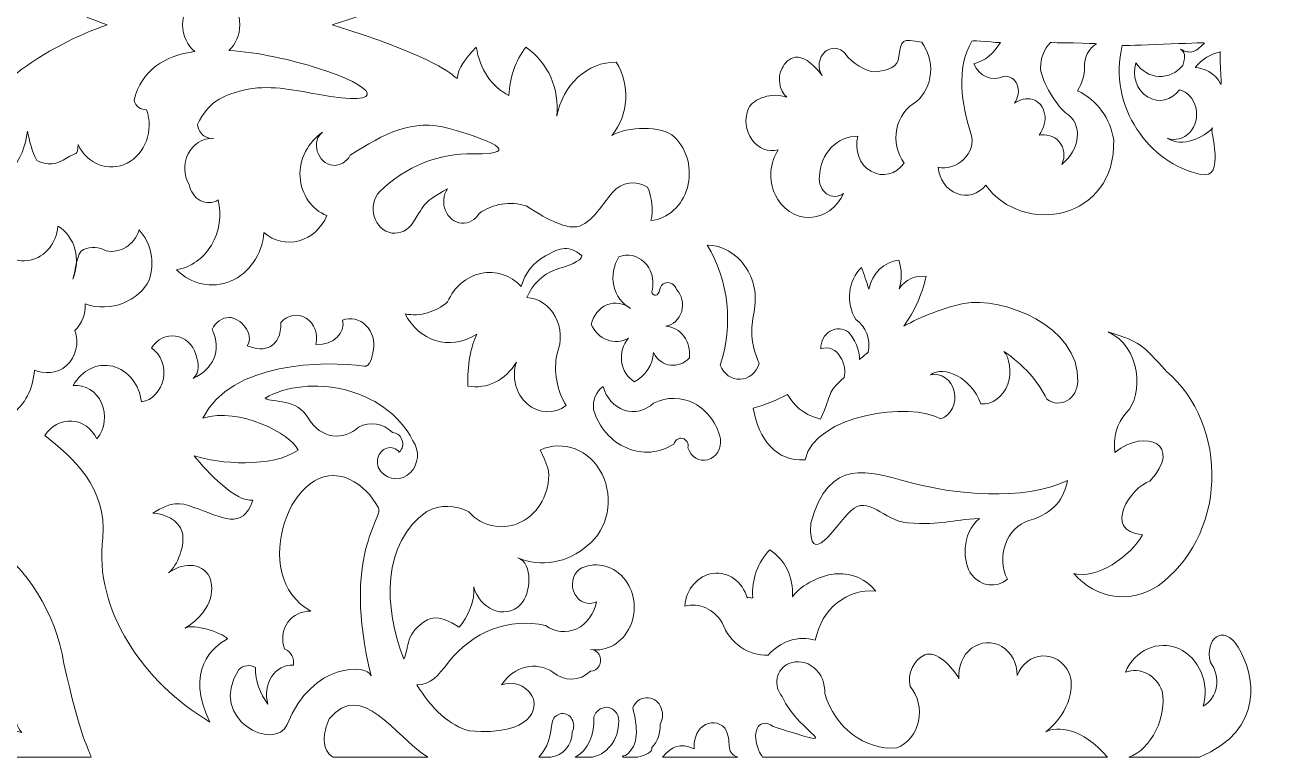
# Model space of a CAD drawing. Header units: millimetres. Extents: x -1201 to 1212, y -594 to 594.
# Drawn here: x 213 to 1212, y -590 to 0 of the extents above; entities that cross this region are included whole.
import ezdxf

# ---------------------------------------------------------------- set-up
doc = ezdxf.new("R2010")
doc.units = ezdxf.units.MM
doc.header["$MEASUREMENT"] = 0
doc.layers.add('Layer 1', color=7, linetype='Continuous')

msp = doc.modelspace()

# ---------------------------------------------------------------- linework, layer by layer
at = {"layer": 'Layer 1', "color": 250, "lineweight": 20}
for points, knots in [([(339.6234, -0.0459), (339.7222, -8.9244), (343.5621, -16.7588), (349.3996, -21.5303), (325.4067, -24.8818), (306.4785, -36.1079), (300.5248, -60.9512), (301.8156, -65.8322), (305.9358, -68.7081), (310.5706, -68.4179), (316.4964, -85.0728), (309.5412, -104.0266), (294.8604, -111.4933), (280.1797, -118.96), (262.9199, -112.3541), (255.4501, -96.5599), (255.4501, -106.0384), (253.6475, -102.592), (246.1776, -107.473), (238.9667, -112.641), (229.95, -113.5019), (222.2215, -109.4816), (218.1654, -101.9438), (216.2457, -93.5584), (214.6321, -85.6016), (213.2078, -97.7076), (209.0874, -108.9076), (201.359, -116.9515), (193.6305, -124.9888), (183.3287, -129.0091), (172.768, -127.8613), (172.768, -144.2295), (177.9204, -160.0237), (186.9341, -172.8003), (192.3424, -185.2932), (204.4498, -192.186), (216.8161, -189.6004), (228.9206, -187.3048), (237.9344, -175.8179), (239.2226, -162.3223), (252.8741, -170.3629), (258.0264, -189.3134), (251.0712, -204.8206), (253.6475, -198.505), (253.9061, -183.5716), (259.8291, -180.9859), (265.7549, -178.6904), (272.4512, -178.9774), (278.1155, -182.1368), (289.4495, -184.4323), (300.5248, -177.5395), (304.5168, -165.3367), (314.4348, -175.531), (317.5257, -191.6121), (312.6321, -205.6847), (304.6478, -222.3398), (281.9378, -232.2728), (261.1172, -224.9221), (261.6319, -232.9627), (258.541, -240.7164), (252.8741, -246.1745), (256.4823, -256.2236), (253.6475, -267.7106), (246.1776, -274.6034), (238.452, -281.2061), (227.6326, -281.4931), (220.2909, -278.1917), (219.1307, -294.1279), (212.4343, -305.9017), (202.3912, -313.3685), (192.3424, -320.5482), (179.9819, -322.8468), (168.3891, -319.3973), (180.7525, -301.8815), (183.0727, -278.0466), (174.5709, -257.6583), (149.0707, -231.5279), (136.9632, -192.7599), (141.8595, -154.2818), (146.2775, -98.994), (179.0416, -54.8804), (221.9516, -27.6992), (240.5954, -15.8879), (259.5927, -6.7568), (278.7956, -0.0459), (259.5927, 6.6648), (240.5954, 15.7956), (221.9516, 27.6069), (179.0416, 54.7881), (146.2775, 98.9017), (141.8595, 154.1894), (136.9632, 192.6676), (149.0707, 231.4357), (174.5709, 257.5661), (183.0727, 277.9543), (180.7525, 301.7891), (168.3891, 319.305), (179.9819, 322.7546), (192.3424, 320.4559), (202.3912, 313.2762), (212.4343, 305.8094), (219.1307, 294.0355), (220.2909, 278.0994), (227.6326, 281.4008), (238.452, 281.1138), (246.1776, 274.5112), (253.6475, 267.6183), (256.4823, 256.1312), (252.8741, 246.0823), (258.541, 240.624), (261.6319, 232.8704), (261.1172, 224.8299), (281.9378, 232.1805), (304.6478, 222.2475), (312.6321, 205.5925), (317.5257, 191.5198), (314.4348, 175.4387), (304.5168, 165.2444), (300.5248, 177.4471), (289.4495, 184.34), (278.1155, 182.0445), (272.4512, 178.8851), (265.7549, 178.5981), (259.8291, 180.8936), (253.9061, 183.4792), (253.6475, 198.4127), (251.0712, 204.7283), (258.0264, 189.2212), (252.8741, 170.2706), (239.2226, 162.23), (237.9344, 175.7255), (228.9206, 187.2125), (216.8161, 189.5081), (204.4498, 192.0937), (192.3424, 185.2009), (186.9341, 172.708), (177.9204, 159.9314), (172.768, 144.1372), (172.768, 127.769), (183.3287, 128.9169), (193.6305, 124.8964), (201.359, 116.8592), (209.0874, 108.8154), (213.2078, 97.6153), (214.6321, 85.5093), (216.2457, 93.4661), (218.1654, 101.8516), (222.2215, 109.3893), (229.95, 113.4096), (238.9667, 112.5487), (246.1776, 107.3807), (253.6475, 102.4996), (255.4501, 105.946), (255.4501, 96.4675), (262.9199, 112.2618), (280.1797, 118.8676), (294.8604, 111.401), (309.5412, 103.9343), (316.4964, 84.9805), (310.5706, 68.3256), (305.9358, 68.6158), (301.8156, 65.74), (300.5248, 60.8589), (306.4785, 36.0155), (325.4067, 24.7896), (349.3996, 21.4381), (343.5621, 16.6666), (339.7222, 8.8325), (339.6234, -0.0459)], [0, 0, 0, 0, 0.01785714, 0.01785714, 0.01785714, 0.03571429, 0.03571429, 0.03571429, 0.05357143, 0.05357143, 0.05357143, 0.07142857, 0.07142857, 0.07142857, 0.08928571, 0.08928571, 0.08928571, 0.10714286, 0.10714286, 0.10714286, 0.125, 0.125, 0.125, 0.14285714, 0.14285714, 0.14285714, 0.16071429, 0.16071429, 0.16071429, 0.17857143, 0.17857143, 0.17857143, 0.19642857, 0.19642857, 0.19642857, 0.21428571, 0.21428571, 0.21428571, 0.23214286, 0.23214286, 0.23214286, 0.25, 0.25, 0.25, 0.26785714, 0.26785714, 0.26785714, 0.28571429, 0.28571429, 0.28571429, 0.30357143, 0.30357143, 0.30357143, 0.32142857, 0.32142857, 0.32142857, 0.33928571, 0.33928571, 0.33928571, 0.35714286, 0.35714286, 0.35714286, 0.375, 0.375, 0.375, 0.39285714, 0.39285714, 0.39285714, 0.41071429, 0.41071429, 0.41071429, 0.42857143, 0.42857143, 0.42857143, 0.44642857, 0.44642857, 0.44642857, 0.46428571, 0.46428571, 0.46428571, 0.48214286, 0.48214286, 0.48214286, 0.5, 0.5, 0.5, 0.51785714, 0.51785714, 0.51785714, 0.53571429, 0.53571429, 0.53571429, 0.55357143, 0.55357143, 0.55357143, 0.57142857, 0.57142857, 0.57142857, 0.58928571, 0.58928571, 0.58928571, 0.60714286, 0.60714286, 0.60714286, 0.625, 0.625, 0.625, 0.64285714, 0.64285714, 0.64285714, 0.66071429, 0.66071429, 0.66071429, 0.67857143, 0.67857143, 0.67857143, 0.69642857, 0.69642857, 0.69642857, 0.71428571, 0.71428571, 0.71428571, 0.73214286, 0.73214286, 0.73214286, 0.75, 0.75, 0.75, 0.76785714, 0.76785714, 0.76785714, 0.78571429, 0.78571429, 0.78571429, 0.80357143, 0.80357143, 0.80357143, 0.82142857, 0.82142857, 0.82142857, 0.83928571, 0.83928571, 0.83928571, 0.85714286, 0.85714286, 0.85714286, 0.875, 0.875, 0.875, 0.89285714, 0.89285714, 0.89285714, 0.91071429, 0.91071429, 0.91071429, 0.92857143, 0.92857143, 0.92857143, 0.94642857, 0.94642857, 0.94642857, 0.96428571, 0.96428571, 0.96428571, 0.98214286, 0.98214286, 0.98214286, 1, 1, 1, 1]), ([(460.0498, -0.0461), (611.8554, -46.4295), (533.6942, -59.9054), (576.1326, -18.1658), (578.9675, -35.3948), (588.4988, -50.3281), (602.448, -57.0598), (603.2269, -42.0652), (607.6922, -29.121), (616.0576, -18.1658), (634.3466, -30.5137), (643.1018, -51.7628), (641.0431, -73.5858), (645.6779, -48.3164), (665.7698, -29.9398), (688.8245, -30.0818), (700.2866, -48.3164), (698.9985, -72.7251), (685.347, -89.0931), (697.7104, -82.2034), (725.272, -80.4787), (735.8298, -90.5311), (746.1345, -100.5802), (750.2547, -116.6612), (746.1345, -131.3078), (742.0143, -145.951), (730.4216, -156.2902), (716.7701, -157.725), (718.8316, -148.8237), (717.8022, -139.0614), (713.9378, -130.7307), (704.6655, -124.9888), (693.3314, -126.7104), (685.8617, -135.0412), (676.592, -145.7446), (667.6448, -162.9575), (654.3969, -162.8899), (647.2582, -162.8543), (636.6197, -159.0952), (616.3165, -145.951), (603.4385, -141.9308), (589.7842, -143.9425), (578.4528, -151.9831), (575.3621, -157.1511), (569.9538, -160.3106), (564.284, -159.7367), (558.6198, -159.4498), (553.7233, -155.4295), (551.4061, -149.6876), (548.8297, -143.9425), (549.6031, -137.3367), (552.9501, -132.1686), (532.9862, -143.488), (535.6513, -142.9303), (525.1352, -159.4498), (521.2708, -165.4786), (514.8304, -168.6381), (508.1341, -167.7773), (501.4377, -166.6295), (496.0267, -161.4583), (493.9652, -154.5654), (491.9066, -147.3889), (493.4506, -139.6353), (498.0883, -134.4674), (519.3374, -114.0065), (546.383, -103.2385), (573.7908, -103.8569), (616.8278, -104.8281), (583.7448, -91.638), (554.3916, -83.597), (524.3181, -75.3589), (502.3571, -87.4077), (474.6468, -105.1776), (471.5559, -110.6325), (466.1476, -113.792), (460.4807, -113.2149), (454.8164, -112.3541), (449.92, -108.0468), (448.1172, -102.018), (446.3146, -95.9859), (447.8614, -89.3801), (452.3682, -86.6526), (440.6475, -94.5514), (433.4365, -108.0468), (434.2072, -122.4065), (434.9804, -136.7628), (443.7412, -149.1106), (455.8458, -153.7047), (451.4668, -164.044), (443.2236, -171.2205), (433.4365, -174.0962), (423.6492, -176.6788), (413.0887, -174.3799), (405.1043, -167.4903), (403.5573, -185.2932), (393.2528, -200.2265), (378.3131, -206.5456), (363.3736, -212.8612), (346.6342, -209.4149), (334.7854, -197.354), (346.3754, -195.3454), (356.4185, -188.1656), (362.859, -177.5395), (369.2994, -166.6295), (371.1022, -153.4177), (368.27, -141.07), (363.8883, -143.9425), (358.4829, -143.9425), (353.8452, -141.647), (349.2075, -139.0614), (345.8608, -134.1771), (344.8287, -128.7221), (340.4497, -121.2555), (340.1938, -111.7802), (344.058, -104.0266), (347.9194, -96.273), (355.1333, -91.3919), (364.6645, -91.3919), (362.859, -92.2527), (359.5093, -91.3919), (356.6773, -89.3801), (353.8452, -87.3715), (352.0425, -83.9252), (351.5278, -80.3368), (361.0562, -61.812), (370.1357, -57.7314), (388.6808, -52.5634), (408.7159, -48.13), (427.5282, -52.2084), (448.1697, -55.9623), (508.849, -66.9973), (494.6533, -49.0672), (448.2106, -34.8695), (426.4387, -28.2138), (400.7674, -22.1153), (376.8914, -20.7004), (382.1852, -15.8781), (385.6113, -8.427), (385.7045, -0.0459), (385.6113, 8.3351), (382.1852, 15.7857), (376.8914, 20.6081), (400.7674, 22.023), (426.4387, 28.1215), (448.2106, 34.7773), (494.6533, 48.9749), (508.849, 66.905), (448.1697, 55.8699), (427.5282, 52.1161), (408.7159, 48.0378), (388.6808, 52.4711), (370.1357, 57.6392), (361.0562, 61.7197), (351.5278, 80.2445), (352.0425, 83.8329), (353.8452, 87.2793), (356.6773, 89.2878), (359.5093, 91.2995), (362.859, 92.1603), (364.6645, 91.2995), (355.1333, 91.2995), (347.9194, 96.1807), (344.058, 103.9343), (340.1938, 111.6879), (340.4497, 121.1632), (344.8287, 128.6299), (345.8608, 134.0849), (349.2075, 138.9691), (353.8452, 141.5547), (358.4829, 143.8502), (363.8883, 143.8502), (368.27, 140.9777), (371.1022, 153.3254), (369.2994, 166.5373), (362.859, 177.4471), (356.4185, 188.0734), (346.3754, 195.2532), (334.7854, 197.2618), (346.6342, 209.3227), (363.3736, 212.769), (378.3131, 206.4533), (393.2528, 200.1342), (403.5573, 185.2009), (405.1043, 167.3981), (413.0887, 174.2877), (423.6492, 176.5864), (433.4365, 174.0039), (443.2236, 171.1282), (451.4668, 163.9517), (455.8458, 153.6124), (443.7412, 149.0182), (434.9804, 136.6705), (434.2072, 122.3141), (433.4365, 107.9545), (440.6475, 94.4591), (452.3682, 86.5603), (447.8614, 89.2878), (446.3146, 95.8936), (448.1172, 101.9257), (449.92, 107.9545), (454.8164, 112.2618), (460.4807, 113.1226), (466.1476, 113.6996), (471.5559, 110.5402), (474.6468, 105.0852), (502.3571, 87.3154), (524.3181, 75.2665), (554.3916, 83.5047), (583.7448, 91.5456), (616.8278, 104.7358), (573.7908, 103.7647), (546.383, 103.1463), (519.3374, 113.9142), (498.0883, 134.375), (493.4506, 139.543), (491.9066, 147.2965), (493.9652, 154.4731), (496.0267, 161.366), (501.4377, 166.5373), (508.1341, 167.6851), (514.8304, 168.5458), (521.2708, 165.3862), (525.1352, 159.3574), (535.6513, 142.838), (532.9862, 143.3956), (552.9501, 132.0763), (549.6031, 137.2444), (548.8297, 143.8502), (551.4061, 149.5953), (553.7233, 155.3372), (558.6198, 159.3574), (564.284, 159.6445), (569.9538, 160.2182), (575.3621, 157.0588), (578.4528, 151.8908), (589.7842, 143.8502), (603.4385, 141.8385), (616.3165, 145.8588), (636.6197, 159.0029), (647.2582, 162.762), (654.3969, 162.7976), (667.6448, 162.8652), (676.592, 145.6523), (685.8617, 134.9489), (693.3314, 126.618), (704.6655, 124.8964), (713.9378, 130.6384), (717.8022, 138.9691), (718.8316, 148.7314), (716.7701, 157.6327), (730.4216, 156.1979), (742.0143, 145.8588), (746.1345, 131.2156), (750.2547, 116.569), (746.1345, 100.488), (735.8298, 90.4387), (725.272, 80.3865), (697.7104, 82.1112), (685.347, 89.0008), (698.9985, 72.6328), (700.2866, 48.2241), (688.8245, 29.9893), (665.7698, 29.8476), (645.6779, 48.2241), (641.0431, 73.4936), (643.1018, 51.6705), (634.3466, 30.4215), (616.0576, 18.0736), (607.6922, 29.0287), (603.2269, 41.973), (602.448, 56.9675), (588.4988, 50.2359), (578.9675, 35.3025), (576.1326, 18.0736), (533.6942, 59.8132), (611.8554, 46.3373), (460.0498, -0.0461)], [0, 0, 0, 0, 0.01086957, 0.01086957, 0.01086957, 0.02173913, 0.02173913, 0.02173913, 0.0326087, 0.0326087, 0.0326087, 0.04347826, 0.04347826, 0.04347826, 0.05434783, 0.05434783, 0.05434783, 0.06521739, 0.06521739, 0.06521739, 0.07608696, 0.07608696, 0.07608696, 0.08695652, 0.08695652, 0.08695652, 0.09782609, 0.09782609, 0.09782609, 0.10869565, 0.10869565, 0.10869565, 0.11956522, 0.11956522, 0.11956522, 0.13043478, 0.13043478, 0.13043478, 0.14130435, 0.14130435, 0.14130435, 0.15217391, 0.15217391, 0.15217391, 0.16304348, 0.16304348, 0.16304348, 0.17391304, 0.17391304, 0.17391304, 0.18478261, 0.18478261, 0.18478261, 0.19565217, 0.19565217, 0.19565217, 0.20652174, 0.20652174, 0.20652174, 0.2173913, 0.2173913, 0.2173913, 0.22826087, 0.22826087, 0.22826087, 0.23913043, 0.23913043, 0.23913043, 0.25, 0.25, 0.25, 0.26086957, 0.26086957, 0.26086957, 0.27173913, 0.27173913, 0.27173913, 0.2826087, 0.2826087, 0.2826087, 0.29347826, 0.29347826, 0.29347826, 0.30434783, 0.30434783, 0.30434783, 0.31521739, 0.31521739, 0.31521739, 0.32608696, 0.32608696, 0.32608696, 0.33695652, 0.33695652, 0.33695652, 0.34782609, 0.34782609, 0.34782609, 0.35869565, 0.35869565, 0.35869565, 0.36956522, 0.36956522, 0.36956522, 0.38043478, 0.38043478, 0.38043478, 0.39130435, 0.39130435, 0.39130435, 0.40217391, 0.40217391, 0.40217391, 0.41304348, 0.41304348, 0.41304348, 0.42391304, 0.42391304, 0.42391304, 0.43478261, 0.43478261, 0.43478261, 0.44565217, 0.44565217, 0.44565217, 0.45652174, 0.45652174, 0.45652174, 0.4673913, 0.4673913, 0.4673913, 0.47826087, 0.47826087, 0.47826087, 0.48913043, 0.48913043, 0.48913043, 0.5, 0.5, 0.5, 0.51086957, 0.51086957, 0.51086957, 0.52173913, 0.52173913, 0.52173913, 0.5326087, 0.5326087, 0.5326087, 0.54347826, 0.54347826, 0.54347826, 0.55434783, 0.55434783, 0.55434783, 0.56521739, 0.56521739, 0.56521739, 0.57608696, 0.57608696, 0.57608696, 0.58695652, 0.58695652, 0.58695652, 0.59782609, 0.59782609, 0.59782609, 0.60869565, 0.60869565, 0.60869565, 0.61956522, 0.61956522, 0.61956522, 0.63043478, 0.63043478, 0.63043478, 0.64130435, 0.64130435, 0.64130435, 0.65217391, 0.65217391, 0.65217391, 0.66304348, 0.66304348, 0.66304348, 0.67391304, 0.67391304, 0.67391304, 0.68478261, 0.68478261, 0.68478261, 0.69565217, 0.69565217, 0.69565217, 0.70652174, 0.70652174, 0.70652174, 0.7173913, 0.7173913, 0.7173913, 0.72826087, 0.72826087, 0.72826087, 0.73913043, 0.73913043, 0.73913043, 0.75, 0.75, 0.75, 0.76086957, 0.76086957, 0.76086957, 0.77173913, 0.77173913, 0.77173913, 0.7826087, 0.7826087, 0.7826087, 0.79347826, 0.79347826, 0.79347826, 0.80434783, 0.80434783, 0.80434783, 0.81521739, 0.81521739, 0.81521739, 0.82608696, 0.82608696, 0.82608696, 0.83695652, 0.83695652, 0.83695652, 0.84782609, 0.84782609, 0.84782609, 0.85869565, 0.85869565, 0.85869565, 0.86956522, 0.86956522, 0.86956522, 0.88043478, 0.88043478, 0.88043478, 0.89130435, 0.89130435, 0.89130435, 0.90217391, 0.90217391, 0.90217391, 0.91304348, 0.91304348, 0.91304348, 0.92391304, 0.92391304, 0.92391304, 0.93478261, 0.93478261, 0.93478261, 0.94565217, 0.94565217, 0.94565217, 0.95652174, 0.95652174, 0.95652174, 0.9673913, 0.9673913, 0.9673913, 0.97826087, 0.97826087, 0.97826087, 0.98913043, 0.98913043, 0.98913043, 1, 1, 1, 1]), ([(934.8733, -13.9908), (940.1258, -20.9094), (942.7494, -29.9528), (942.0344, -39.0024), (941.0801, -48.0489), (937.0211, -56.2989), (930.8172, -61.8862), (922.7019, -66.1449), (916.7346, -74.3919), (914.826, -83.9735), (912.9146, -93.5519), (915.0624, -103.9298), (920.7907, -111.3772), (914.3475, -120.6912), (903.1304, -123.3542), (894.0609, -118.0315), (884.7522, -112.9763), (880.4567, -101.0025), (883.5587, -89.825), (866.8498, -89.293), (853.0092, -103.9298), (852.5306, -122.2903), (851.8156, -127.6099), (853.9634, -133.2003), (858.2589, -136.1277), (862.3151, -139.0516), (867.8069, -139.0516), (871.863, -135.8601), (866.8498, -147.5695), (856.1111, -155.0168), (844.6547, -155.2845), (832.959, -155.5489), (822.2176, -148.3658), (816.7314, -136.6564), (811.479, -125.2145), (812.4332, -111.1128), (819.3549, -100.735), (811.479, -102.8659), (803.1244, -99.6711), (798.1113, -92.4848), (792.8615, -85.3017), (791.9074, -75.4589), (795.4878, -67.4733), (799.0683, -59.2263), (814.6672, -54.0227), (826.2765, -58.4268), (820.0699, -52.8397), (818.4006, -42.7294), (822.4569, -35.0111), (826.2765, -27.293), (836.776, -17.1954), (854.6784, -40.8659), (852.052, -36.8714), (851.5765, -31.5518), (853.2457, -27.293), (854.9178, -22.7697), (858.7375, -19.578), (863.2722, -19.0461), (867.5675, -18.514), (871.863, -20.6419), (874.25, -24.6332), (877.1156, -29.424), (891.4346, -38.4705), (896.9237, -37.9384), (900.2065, -37.6064), (914.7677, -36.2298), (915.9499, -28.4407), (918.7626, -9.9287), (918.6208, -11.6986), (934.8733, -13.9908)], [0, 0, 0, 0, 0.04347826, 0.04347826, 0.04347826, 0.08695652, 0.08695652, 0.08695652, 0.13043478, 0.13043478, 0.13043478, 0.17391304, 0.17391304, 0.17391304, 0.2173913, 0.2173913, 0.2173913, 0.26086957, 0.26086957, 0.26086957, 0.30434783, 0.30434783, 0.30434783, 0.34782609, 0.34782609, 0.34782609, 0.39130435, 0.39130435, 0.39130435, 0.43478261, 0.43478261, 0.43478261, 0.47826087, 0.47826087, 0.47826087, 0.52173913, 0.52173913, 0.52173913, 0.56521739, 0.56521739, 0.56521739, 0.60869565, 0.60869565, 0.60869565, 0.65217391, 0.65217391, 0.65217391, 0.69565217, 0.69565217, 0.69565217, 0.73913043, 0.73913043, 0.73913043, 0.7826087, 0.7826087, 0.7826087, 0.82608696, 0.82608696, 0.82608696, 0.86956522, 0.86956522, 0.86956522, 0.91304348, 0.91304348, 0.91304348, 0.95652174, 0.95652174, 0.95652174, 1, 1, 1, 1]), ([(998.2176, -14.1907), (997.1382, -15.0258), (975.9863, -11.805), (975.1767, -13.2106), (962.3627, -35.4817), (967.0865, -63.9849), (974.4339, -87.5263), (980.0092, -103.2754), (961.8534, -118.5054), (948.1437, -114.7269), (949.0311, -124.6083), (954.79, -133.0069), (963.2083, -135.9729), (971.407, -139.1807), (980.4932, -136.7144), (986.4746, -129.3026), (1016.0643, -170.4274), (1091.3491, -158.157), (1089.5016, -92.4944), (1086.625, -75.7008), (1076.8741, -61.1252), (1060.3682, -53.0942), (1063.3589, -48.526), (1066.461, -40.8691), (1066.0186, -34.0761), (1065.4565, -26.8126), (1069.3125, -19.2105), (1075.5887, -15.4029), (1076.7515, -14.697), (1037.2273, -14.6162), (1038.543, -14.1907), (1033.4465, -19.6263), (1030.567, -27.0383), (1030.567, -34.6919), (1030.3447, -42.352), (1041.3197, -62.9146), (1050.7285, -71.0035), (1065.1172, -79.0795), (1062.5299, -101.0703), (1047.6265, -112.5056), (1050.7285, -106.5767), (1049.8438, -99.1648), (1045.6346, -94.2225), (1041.4254, -89.2865), (1034.7762, -88.0486), (1029.3486, -88.9126), (1033.4465, -83.1095), (1034.9989, -77.1805), (1033.8889, -71.745), (1032.7815, -66.0643), (1029.0148, -61.6185), (1024.1406, -60.1354), (1019.2665, -58.6556), (1013.95, -60.3837), (1009.7408, -63.2241), (1012.6201, -58.6556), (1013.7274, -52.975), (1011.7355, -48.2778), (1009.9606, -43.5869), (1005.5314, -40.8691), (1000.8772, -41.6106), (991.7938, -46.0564), (981.1553, -41.6106), (976.7264, -31.4809), (985.5898, -29.2595), (993.3435, -22.8373), (998.2176, -14.1907)], [0, 0, 0, 0, 0.04545455, 0.04545455, 0.04545455, 0.09090909, 0.09090909, 0.09090909, 0.13636364, 0.13636364, 0.13636364, 0.18181818, 0.18181818, 0.18181818, 0.22727273, 0.22727273, 0.22727273, 0.27272727, 0.27272727, 0.27272727, 0.31818182, 0.31818182, 0.31818182, 0.36363636, 0.36363636, 0.36363636, 0.40909091, 0.40909091, 0.40909091, 0.45454545, 0.45454545, 0.45454545, 0.5, 0.5, 0.5, 0.54545455, 0.54545455, 0.54545455, 0.59090909, 0.59090909, 0.59090909, 0.63636364, 0.63636364, 0.63636364, 0.68181818, 0.68181818, 0.68181818, 0.72727273, 0.72727273, 0.72727273, 0.77272727, 0.77272727, 0.77272727, 0.81818182, 0.81818182, 0.81818182, 0.86363636, 0.86363636, 0.86363636, 0.90909091, 0.90909091, 0.90909091, 0.95454545, 0.95454545, 0.95454545, 1, 1, 1, 1]), ([(1096.4263, -16.4765), (1084.4579, -66.5964), (1118.5156, -111.7544), (1159.3836, -120.601), (1180.9026, -125.2565), (1165.8853, -83.9058), (1169.118, -83.1352), (1162.2547, -90.4505), (1144.8948, -99.5066), (1132.6595, -91.3209), (1139.0218, -93.7776), (1145.874, -91.8657), (1150.7677, -86.6849), (1155.4164, -81.7748), (1157.3722, -74.1339), (1155.6612, -66.7704), (1153.9476, -59.6777), (1149.0539, -53.9487), (1142.4465, -52.3109), (1136.3317, -61.0414), (1125.5653, -63.4981), (1116.7545, -58.0399), (1107.9466, -52.8558), (1104.0323, -41.1269), (1107.457, -30.7586), (1111.861, -37.3066), (1118.4683, -41.1269), (1125.8102, -41.6719), (1133.1492, -41.9459), (1140.0013, -38.9443), (1145.1396, -32.9412), (1146.6058, -26.1225), (1148.0747, -23.9399), (1143.4259, -19.5747), (1146.6058, -21.7573), (1150.2781, -22.5763), (1153.7027, -21.4833), (1156.226, -20.9224), (1160.7886, -16.6635), (1162.5385, -14.7291), (1163.3341, -13.8522), (1095.8141, -17.5855), (1096.4263, -16.4765)], [0, 0, 0, 0, 0.07142857, 0.07142857, 0.07142857, 0.14285714, 0.14285714, 0.14285714, 0.21428571, 0.21428571, 0.21428571, 0.28571429, 0.28571429, 0.28571429, 0.35714286, 0.35714286, 0.35714286, 0.42857143, 0.42857143, 0.42857143, 0.5, 0.5, 0.5, 0.57142857, 0.57142857, 0.57142857, 0.64285714, 0.64285714, 0.64285714, 0.71428571, 0.71428571, 0.71428571, 0.78571429, 0.78571429, 0.78571429, 0.85714286, 0.85714286, 0.85714286, 0.92857143, 0.92857143, 0.92857143, 1, 1, 1, 1]), ([(1155.2106, -34.3696), (1160.5494, -27.8249), (1167.7576, -23.3597), (1175.5, -21.8702), (1174.3009, -20.0132), (1176.7798, -50.2218), (1175.8894, -48.2132), (1171.1879, -37.5871), (1161.4174, -35.2657), (1155.2106, -34.3696)], [0, 0, 0, 0, 0.33333333, 0.33333333, 0.33333333, 0.66666667, 0.66666667, 0.66666667, 1, 1, 1, 1]), ([(518.8254, -232.969), (530.243, -254.2732), (553.573, -263.4034), (576.5304, -249.2921), (571.9401, -258.4223), (568.7128, -274.7486), (569.3334, -291.0748), (584.5955, -293.8408), (599.9829, -286.371), (608.4236, -271.7051), (604.451, -283.8788), (607.9258, -297.4388), (617.1092, -305.4633), (626.2926, -313.4879), (638.9483, -314.0422), (648.6297, -306.8464), (640.9346, -294.6726), (638.2054, -279.175), (641.185, -264.7865), (645.1549, -255.1049), (644.6569, -244.037), (639.6938, -234.9035), (634.9782, -226.0506), (626.2926, -220.2409), (616.8616, -219.6865), (621.3268, -209.173), (629.5198, -201.1487), (639.6938, -197.5507), (649.6229, -193.9526), (661.1127, -190.7158), (661.0403, -186.2055), (649.5422, -175.4826), (640.9346, -181.5017), (631.7539, -186.2055), (622.3201, -191.1865), (615.3733, -200.0428), (612.3937, -210.9719), (603.7081, -201.6999), (591.7954, -197.8279), (579.88, -200.3169), (568.2151, -202.8088), (558.2887, -211.1075), (553.0751, -223.2844), (543.3965, -231.5861), (530.9887, -235.1808), (518.8254, -232.969)], [0, 0, 0, 0, 0.06666667, 0.06666667, 0.06666667, 0.13333333, 0.13333333, 0.13333333, 0.2, 0.2, 0.2, 0.26666667, 0.26666667, 0.26666667, 0.33333333, 0.33333333, 0.33333333, 0.4, 0.4, 0.4, 0.46666667, 0.46666667, 0.46666667, 0.53333333, 0.53333333, 0.53333333, 0.6, 0.6, 0.6, 0.66666667, 0.66666667, 0.66666667, 0.73333333, 0.73333333, 0.73333333, 0.8, 0.8, 0.8, 0.86666667, 0.86666667, 0.86666667, 0.93333333, 0.93333333, 0.93333333, 1, 1, 1, 1]), ([(803.8366, -273.0237), (796.4671, -253.9926), (797.3351, -246.4937), (799.8529, -231.2927), (802.5097, -218.4548), (799.8529, -204.8722), (792.5444, -194.5009), (785.2333, -183.8843), (774.158, -177.7103), (762.198, -177.4654), (779.4744, -205.862), (783.2412, -241.9124), (772.6083, -274.2585), (775.2652, -281.4222), (781.6889, -285.8647), (788.555, -285.6165), (795.4238, -285.3716), (801.6221, -280.4324), (803.8366, -273.0237)], [0, 0, 0, 0, 0.16666667, 0.16666667, 0.16666667, 0.33333333, 0.33333333, 0.33333333, 0.5, 0.5, 0.5, 0.66666667, 0.66666667, 0.66666667, 0.83333333, 0.83333333, 0.83333333, 1, 1, 1, 1]), ([(728.8693, -207.9254), (732.4664, -207.1226), (736.0636, -209.2634), (737.5019, -213.274), (741.8196, -217.8165), (743.258, -224.4998), (741.5775, -230.9154), (739.6606, -237.3312), (734.6224, -241.877), (728.8693, -242.9474), (734.6224, -243.2117), (739.6606, -246.1552), (743.258, -250.9653), (746.8522, -255.7787), (748.5326, -261.9267), (747.8149, -268.3426), (743.7391, -272.6207), (738.2224, -274.7582), (732.7056, -274.2264), (727.1916, -273.6911), (722.1562, -270.48), (718.7982, -264.0642), (718.559, -273.6911), (712.3244, -283.3146), (703.2132, -287.5928), (697.9357, -284.1175), (694.0993, -278.2336), (693.1422, -271.286), (692.4217, -264.5995), (694.3385, -257.6487), (698.6564, -252.571), (693.3787, -255.511), (687.1441, -256.0463), (681.6302, -253.9088), (675.8742, -251.7681), (671.32, -247.2222), (668.6826, -241.3418), (670.3602, -234.1233), (675.1564, -228.2428), (681.3909, -225.5701), (687.8646, -223.165), (694.8198, -224.2322), (700.3338, -228.5104), (693.6208, -225.035), (688.8245, -218.3516), (686.9077, -210.3305), (685.2274, -202.3092), (686.6658, -193.756), (690.9834, -187.0728), (697.9357, -184.1325), (705.8507, -185.7347), (711.3645, -191.3509), (717.1206, -196.6963), (719.5187, -204.9852), (718.0803, -213.274), (717.5992, -214.0734), (717.3598, -215.4114), (717.8384, -216.2142), (718.559, -217.2812), (719.2795, -217.8165), (720.4759, -217.8165), (724.9743, -217.8165), (722.1673, -209.3277), (728.8693, -207.9254)], [0, 0, 0, 0, 0.04761905, 0.04761905, 0.04761905, 0.0952381, 0.0952381, 0.0952381, 0.14285714, 0.14285714, 0.14285714, 0.19047619, 0.19047619, 0.19047619, 0.23809524, 0.23809524, 0.23809524, 0.28571429, 0.28571429, 0.28571429, 0.33333333, 0.33333333, 0.33333333, 0.38095238, 0.38095238, 0.38095238, 0.42857143, 0.42857143, 0.42857143, 0.47619048, 0.47619048, 0.47619048, 0.52380952, 0.52380952, 0.52380952, 0.57142857, 0.57142857, 0.57142857, 0.61904762, 0.61904762, 0.61904762, 0.66666667, 0.66666667, 0.66666667, 0.71428571, 0.71428571, 0.71428571, 0.76190476, 0.76190476, 0.76190476, 0.80952381, 0.80952381, 0.80952381, 0.85714286, 0.85714286, 0.85714286, 0.9047619, 0.9047619, 0.9047619, 0.95238095, 0.95238095, 0.95238095, 1, 1, 1, 1]), ([(1060.5907, -287.4962), (1060.3543, -294.0859), (1057.0464, -299.8827), (1052.0834, -302.781), (1046.8837, -305.6793), (1040.7354, -305.4182), (1035.7749, -301.7267), (1028.1132, -286.7481), (1017.319, -274.2971), (1001.122, -263.1036), (1005.281, -267.9976), (1007.8823, -279.5942), (1004.338, -289.6047), (1000.5572, -299.8827), (991.574, -306.2081), (982.4742, -305.4182), (974.6036, -283.8595), (953.2459, -274.3391), (941.937, -281.9638), (950.4472, -280.1197), (958.9546, -285.9164), (961.0828, -295.4013), (963.4476, -304.8894), (958.4818, -314.6388), (950.2107, -317.5371), (925.9263, -303.4902), (849.1644, -313.7393), (840.9408, -350.4053), (817.541, -351.9884), (803.667, -334.4016), (799.1741, -308.8421), (808.6301, -306.2081), (818.0862, -302.5166), (826.8303, -297.7742), (832.703, -306.9142), (837.171, -312.8043), (853.3013, -317.8013), (863.5946, -295.672), (857.3909, -297.7354), (872.3444, -284.2043), (875.4352, -275.5867), (867.5091, -255.6788), (853.5378, -261.1466), (853.5378, -255.0856), (856.3755, -249.5532), (861.1021, -246.9161), (865.8288, -244.0177), (871.5013, -244.2821), (875.9943, -247.7059), (880.2453, -251.3973), (885.5618, -263.8806), (884.8551, -269.6773), (886.989, -267.7461), (889.3036, -265.7892), (891.8297, -263.7807), (893.9552, -253.5027), (889.9378, -242.9635), (881.9035, -237.4311), (873.3931, -224.2548), (875.5185, -205.8104), (886.3937, -195.5324), (888.5192, -201.3291), (890.411, -207.1258), (892.3026, -212.9225), (894.9011, -200.2749), (904.5936, -190.79), (916.4117, -189.7357), (919.0102, -197.1122), (919.0102, -205.2817), (916.6455, -212.6614), (921.6114, -205.2817), (930.1189, -201.5935), (938.3926, -202.9089), (935.0848, -217.4038), (928.9366, -231.1057), (920.429, -242.6991), (933.7383, -235.6934), (953.9944, -227.2046), (968.8838, -224.5192), (999.6892, -218.9578), (1062.21, -242.4316), (1060.5907, -287.4962)], [0, 0, 0, 0, 0.03703704, 0.03703704, 0.03703704, 0.07407407, 0.07407407, 0.07407407, 0.11111111, 0.11111111, 0.11111111, 0.14814815, 0.14814815, 0.14814815, 0.18518519, 0.18518519, 0.18518519, 0.22222222, 0.22222222, 0.22222222, 0.25925926, 0.25925926, 0.25925926, 0.2962963, 0.2962963, 0.2962963, 0.33333333, 0.33333333, 0.33333333, 0.37037037, 0.37037037, 0.37037037, 0.40740741, 0.40740741, 0.40740741, 0.44444444, 0.44444444, 0.44444444, 0.48148148, 0.48148148, 0.48148148, 0.51851852, 0.51851852, 0.51851852, 0.55555556, 0.55555556, 0.55555556, 0.59259259, 0.59259259, 0.59259259, 0.62962963, 0.62962963, 0.62962963, 0.66666667, 0.66666667, 0.66666667, 0.7037037, 0.7037037, 0.7037037, 0.74074074, 0.74074074, 0.74074074, 0.77777778, 0.77777778, 0.77777778, 0.81481481, 0.81481481, 0.81481481, 0.85185185, 0.85185185, 0.85185185, 0.88888889, 0.88888889, 0.88888889, 0.92592593, 0.92592593, 0.92592593, 0.96296296, 0.96296296, 0.96296296, 1, 1, 1, 1]), ([(328.281, -441.5921), (335.5422, -436.0082), (342.0327, -418.2086), (339.2784, -408.7174), (336.7746, -399.226), (324.3361, -393.4809), (315.5727, -393.4809), (331.6584, -383.8411), (336.6299, -384.4409), (348.7125, -388.7739), (371.5, -396.592), (387.7303, -407.95), (396.2434, -383.106), (382.4695, -384.7794), (359.4009, -360.1579), (348.8848, -347.3168), (368.4147, -353.7358), (412.0872, -357.2209), (432.6185, -342.7034), (426.7513, -329.3788), (385.0847, -307.8232), (355.9484, -316.8729), (378.2298, -271.3666), (454.2377, -270.48), (485.9056, -275.1257), (490.4238, -275.7866), (492.1791, -267.7718), (493.2142, -262.5878), (494.7163, -255.0534), (492.4628, -247.2352), (487.202, -242.2123), (482.1972, -237.1861), (474.9361, -235.5129), (468.4233, -238.0243), (470.9299, -248.0735), (461.7075, -258.1322), (446.8903, -257.5648), (449.1439, -249.189), (445.8917, -240.5358), (439.1285, -236.3478), (432.3709, -232.1631), (424.1084, -233.5591), (418.8474, -239.9781), (418.8474, -260.2116), (405.758, -264.4705), (391.5251, -258.59), (398.1714, -249.0632), (385.7328, -235.7901), (377.0362, -235.7901), (371.2746, -235.7901), (366.0166, -239.7009), (363.5155, -245.562), (371.1383, -262.9747), (364.4559, -276.9248), (348.2089, -284.9105), (353.7198, -279.0493), (352.7463, -273.7555), (350.2452, -265.6601), (347.9891, -257.5648), (341.4791, -251.9809), (333.9674, -250.8654), (326.4561, -249.4694), (319.1949, -253.3769), (314.6881, -260.3567), (322.1996, -265.6601), (325.9552, -275.7093), (324.2055, -285.2006), (322.1996, -294.9725), (315.1888, -302.5069), (306.4282, -303.9029), (304.923, -289.9464), (295.6588, -278.2241), (283.3901, -275.1515), (271.1214, -272.079), (258.3518, -278.2241), (251.5915, -290.504), (261.106, -289.6659), (270.1199, -295.2498), (274.3764, -304.741), (278.6328, -314.2325), (277.1305, -325.6745), (270.6205, -333.4924), (266.3641, -325.1199), (258.8526, -319.8132), (250.3395, -319.2554), (241.8265, -318.9749), (233.564, -323.1629), (228.5562, -330.981), (251.3411, -348.8449), (278.9027, -372.6089), (275.2888, -413.3953), (268.0277, -471.4556), (308.1448, -530.1222), (361.6489, -561.7073), (341.0451, -520.373), (364.1804, -500.6359), (375.8762, -494.8101), (370.618, -489.2295), (348.3507, -482.3849), (341.5904, -486.0151), (366.8568, -470.8561), (363.9745, -450.6256), (361.4707, -445.3221), (355.0304, -431.6783), (337.9515, -434.0028), (328.281, -441.5921)], [0, 0, 0, 0, 0.02857143, 0.02857143, 0.02857143, 0.05714286, 0.05714286, 0.05714286, 0.08571429, 0.08571429, 0.08571429, 0.11428571, 0.11428571, 0.11428571, 0.14285714, 0.14285714, 0.14285714, 0.17142857, 0.17142857, 0.17142857, 0.2, 0.2, 0.2, 0.22857143, 0.22857143, 0.22857143, 0.25714286, 0.25714286, 0.25714286, 0.28571429, 0.28571429, 0.28571429, 0.31428571, 0.31428571, 0.31428571, 0.34285714, 0.34285714, 0.34285714, 0.37142857, 0.37142857, 0.37142857, 0.4, 0.4, 0.4, 0.42857143, 0.42857143, 0.42857143, 0.45714286, 0.45714286, 0.45714286, 0.48571429, 0.48571429, 0.48571429, 0.51428571, 0.51428571, 0.51428571, 0.54285714, 0.54285714, 0.54285714, 0.57142857, 0.57142857, 0.57142857, 0.6, 0.6, 0.6, 0.62857143, 0.62857143, 0.62857143, 0.65714286, 0.65714286, 0.65714286, 0.68571429, 0.68571429, 0.68571429, 0.71428571, 0.71428571, 0.71428571, 0.74285714, 0.74285714, 0.74285714, 0.77142857, 0.77142857, 0.77142857, 0.8, 0.8, 0.8, 0.82857143, 0.82857143, 0.82857143, 0.85714286, 0.85714286, 0.85714286, 0.88571429, 0.88571429, 0.88571429, 0.91428571, 0.91428571, 0.91428571, 0.94285714, 0.94285714, 0.94285714, 0.97142857, 0.97142857, 0.97142857, 1, 1, 1, 1]), ([(1090.3363, -344.4637), (1089.0817, -332.406), (1091.847, -321.5831), (1099.6422, -312.6108), (1114.0394, -297.9256), (1111.221, -259.4314), (1085.081, -247.3867), (1111.6328, -255.8464), (1111.7747, -257.2102), (1132.078, -279.2524), (1156.4709, -300.2792), (1170.0499, -333.3571), (1168.5421, -367.5603), (1167.2818, -401.7632), (1151.1906, -433.1615), (1125.2898, -451.9442), (1103.4119, -466.8035), (1075.2494, -462.5963), (1057.3969, -442.1305), (1074.7459, -447.4597), (1103.7096, -428.2222), (1112.7621, -410.8419), (1079.2361, -407.8598), (1104.0378, -371.7222), (1118.6825, -367.6729), (1145.6626, -338.6088), (1115.9031, -324.4459), (1090.3363, -344.4637)], [0, 0, 0, 0, 0.11111111, 0.11111111, 0.11111111, 0.22222222, 0.22222222, 0.22222222, 0.33333333, 0.33333333, 0.33333333, 0.44444444, 0.44444444, 0.44444444, 0.55555556, 0.55555556, 0.55555556, 0.66666667, 0.66666667, 0.66666667, 0.77777778, 0.77777778, 0.77777778, 0.88888889, 0.88888889, 0.88888889, 1, 1, 1, 1]), ([(508.682, -328.5728), (512.0594, -328.5728), (515.0863, -330.6489), (516.2493, -334.2824), (517.6459, -337.9158), (516.7168, -341.807), (514.1545, -344.4055), (511.5949, -341.2912), (507.867, -339.992), (504.1419, -341.0301), (500.6505, -342.0681), (497.8573, -345.1825), (496.9252, -349.0772), (495.7625, -352.9718), (496.9252, -357.3819), (499.4848, -360.2385), (506.0058, -367.2442), (516.0156, -367.7665), (523.0012, -361.0155), (529.7534, -354.2676), (530.6825, -343.1063), (525.096, -335.0625), (502.2807, -290.9361), (440.6225, -281.0514), (406.089, -300.737), (413.0637, -305.4182), (430.6322, -299.4989), (441.5155, -317.9303), (445.9389, -325.1972), (452.6908, -329.8687), (460.3749, -331.168), (467.8252, -332.2061), (475.5064, -329.6108), (481.3264, -324.1591), (490.407, -319.2265), (501.3486, -321.0447), (508.682, -328.5728)], [0, 0, 0, 0, 0.08333333, 0.08333333, 0.08333333, 0.16666667, 0.16666667, 0.16666667, 0.25, 0.25, 0.25, 0.33333333, 0.33333333, 0.33333333, 0.41666667, 0.41666667, 0.41666667, 0.5, 0.5, 0.5, 0.58333333, 0.58333333, 0.58333333, 0.66666667, 0.66666667, 0.66666667, 0.75, 0.75, 0.75, 0.83333333, 0.83333333, 0.83333333, 0.91666667, 0.91666667, 0.91666667, 1, 1, 1, 1]), ([(772.767, -333.6472), (769.9181, -321.0705), (762.3205, -310.7474), (751.871, -305.1892), (741.6611, -299.6313), (729.5508, -299.6313), (718.865, -304.9248), (712.4552, -311.0118), (703.4303, -313.1299), (695.3567, -310.483), (687.0468, -307.5718), (680.6342, -300.4243), (678.2611, -291.4228), (672.5635, -295.3917), (669.712, -302.8068), (670.6606, -310.2186), (674.9366, -324.2493), (684.671, -335.6331), (697.2569, -340.9269), (709.6064, -346.485), (723.6138, -345.1633), (735.2512, -337.7513), (736.1999, -334.5724), (739.2879, -332.4575), (742.376, -333.2506), (745.4613, -334.0437), (747.3613, -337.4837), (746.6491, -340.9269), (749.0221, -348.3389), (755.9106, -352.3108), (762.5569, -350.457), (769.4423, -348.6065), (773.7184, -341.4557), (772.767, -333.6472)], [0, 0, 0, 0, 0.09090909, 0.09090909, 0.09090909, 0.18181818, 0.18181818, 0.18181818, 0.27272727, 0.27272727, 0.27272727, 0.36363636, 0.36363636, 0.36363636, 0.45454545, 0.45454545, 0.45454545, 0.54545455, 0.54545455, 0.54545455, 0.63636364, 0.63636364, 0.63636364, 0.72727273, 0.72727273, 0.72727273, 0.81818182, 0.81818182, 0.81818182, 0.90909091, 0.90909091, 0.90909091, 1, 1, 1, 1]), ([(517.8823, -510.988), (500.9398, -469.4344), (500.6032, -416.9932), (536.2661, -392.2106), (546.9518, -386.3946), (559.3765, -386.6686), (570.0567, -392.4879), (581.2377, -404.6744), (598.1357, -407.7211), (612.2962, -400.5219), (626.7073, -393.3196), (635.4039, -376.9741), (634.4108, -359.526), (632.672, -353.7068), (630.4351, -347.8906), (627.4528, -342.6292), (646.0897, -334.0405), (667.4557, -342.3486), (677.3959, -362.0181), (687.0829, -381.6844), (682.3646, -406.3381), (665.9646, -419.3564), (649.5339, -433.89), (628.1012, -437.1204), (609.5002, -429.5602), (622.2004, -433.4644), (619.9442, -458.837), (612.0404, -466.8487), (598.781, -480.2829), (578.7588, -470.179), (574.0322, -452.876), (575.7737, -462.8477), (568.8158, -478.3583), (562.356, -485.2832), (555.3981, -480.8535), (543.5131, -474.8055), (536.8057, -479.5155), (518.7615, -489.3552), (522.1722, -501.9156), (517.8823, -510.988)], [0, 0, 0, 0, 0.07692308, 0.07692308, 0.07692308, 0.15384615, 0.15384615, 0.15384615, 0.23076923, 0.23076923, 0.23076923, 0.30769231, 0.30769231, 0.30769231, 0.38461538, 0.38461538, 0.38461538, 0.46153846, 0.46153846, 0.46153846, 0.53846154, 0.53846154, 0.53846154, 0.61538462, 0.61538462, 0.61538462, 0.69230769, 0.69230769, 0.69230769, 0.76923077, 0.76923077, 0.76923077, 0.84615385, 0.84615385, 0.84615385, 0.92307692, 0.92307692, 0.92307692, 1, 1, 1, 1]), ([(384.8009, -519.4025), (388.5176, -516.0883), (393.7229, -515.2597), (398.1854, -517.7455), (398.1854, -528.5231), (401.9048, -539.0236), (408.3481, -547.3157), (406.1168, -539.8554), (407.1101, -531.5633), (411.0746, -525.2057), (415.2891, -519.1253), (421.9828, -515.5339), (428.9241, -515.8111), (429.6667, -510.2852), (426.6928, -505.0332), (421.7353, -502.8217), (419.006, -495.6354), (419.9993, -487.3466), (424.4616, -481.2662), (428.6765, -475.189), (435.8652, -472.4229), (442.9287, -472.2843), (391.5279, -445.1222), (427.3801, -344.2863), (474.2851, -366.3028), (484.1613, -371.0002), (492.1513, -379.2084), (497.2814, -389.2671), (501.6353, -397.7977), (467.4023, -425.6916), (491.4253, -524.6448), (488.799, -514.7504), (443.9498, -513.2093), (423.844, -563.6161), (414.9443, -585.9292), (358.9113, -560.6499), (384.8009, -519.4025)], [0, 0, 0, 0, 0.08333333, 0.08333333, 0.08333333, 0.16666667, 0.16666667, 0.16666667, 0.25, 0.25, 0.25, 0.33333333, 0.33333333, 0.33333333, 0.41666667, 0.41666667, 0.41666667, 0.5, 0.5, 0.5, 0.58333333, 0.58333333, 0.58333333, 0.66666667, 0.66666667, 0.66666667, 0.75, 0.75, 0.75, 0.83333333, 0.83333333, 0.83333333, 0.91666667, 0.91666667, 0.91666667, 1, 1, 1, 1]), ([(1052.2836, -367.0411), (1049.3848, -381.7843), (1042.196, -393.0779), (1021.0942, -399.4936), (1012.5366, -402.1437), (1005.6427, -409.2975), (1002.3155, -418.3086), (998.991, -427.584), (999.4638, -437.9168), (1003.9791, -446.6601), (994.9486, -454.0817), (982.3516, -452.4923), (974.982, -442.9526), (967.8517, -433.6772), (966.4911, -409.8199), (981.4586, -397.7816), (957.3774, -398.765), (952.3779, -403.2688), (923.3641, -401.1925), (904.4267, -399.8385), (891.5876, -378.0928), (877.7972, -391.4852), (865.4811, -403.4493), (843.5225, -439.9124), (845.4837, -401.6117), (860.298, -347.5908), (892.8758, -359.8678), (923.389, -368.221), (961.1914, -378.5699), (1016.871, -384.1345), (1052.2836, -367.0411)], [0, 0, 0, 0, 0.1, 0.1, 0.1, 0.2, 0.2, 0.2, 0.3, 0.3, 0.3, 0.4, 0.4, 0.4, 0.5, 0.5, 0.5, 0.6, 0.6, 0.6, 0.7, 0.7, 0.7, 0.8, 0.8, 0.8, 0.9, 0.9, 0.9, 1, 1, 1, 1]), ([(266.0357, -590.0461), (266.0357, -590.0461), (62.235, -590.0461), (62.235, -590.0461), (73.2018, -578.1658), (93.5246, -565.17), (110.5033, -571.418), (105.2425, -564.983), (98.9385, -551.6003), (97.1858, -542.744), (92.9124, -522.2074), (100.1209, -501.0743), (115.3385, -488.8715), (111.3351, -497.7987), (111.6022, -507.9188), (115.8727, -516.5526), (120.1459, -525.183), (127.8882, -530.838), (136.699, -531.731), (153.2492, -538.2789), (165.2649, -554.3536), (169.6689, -575.6349), (182.3382, -570.5476), (196.7102, -567.5848), (210.1169, -570.1284), (205.8437, -565.6633), (204.244, -558.8156), (205.8437, -552.5675), (191.4772, -553.2896), (153.2966, -528.7037), (179.4144, -502.8603), (189.0263, -498.0986), (200.2378, -502.5638), (204.7781, -512.9804), (207.9803, -493.6334), (200.772, -473.9897), (186.3554, -462.68), (171.939, -451.3671), (152.985, -450.4742), (137.7673, -460.5974), (132.96, -446.6053), (136.4319, -430.5339), (146.5752, -420.7105), (156.4543, -410.8902), (171.1377, -409.1009), (182.8864, -416.097), (214.9214, -437.675), (237.0804, -473.3933), (244.0214, -514.4667), (257.1471, -574.0649), (264.4806, -585.1231), (266.0357, -590.0461)], [0, 0, 0, 0, 0.05882353, 0.05882353, 0.05882353, 0.11764706, 0.11764706, 0.11764706, 0.17647059, 0.17647059, 0.17647059, 0.23529412, 0.23529412, 0.23529412, 0.29411765, 0.29411765, 0.29411765, 0.35294118, 0.35294118, 0.35294118, 0.41176471, 0.41176471, 0.41176471, 0.47058824, 0.47058824, 0.47058824, 0.52941176, 0.52941176, 0.52941176, 0.58823529, 0.58823529, 0.58823529, 0.64705882, 0.64705882, 0.64705882, 0.70588235, 0.70588235, 0.70588235, 0.76470588, 0.76470588, 0.76470588, 0.82352941, 0.82352941, 0.82352941, 0.88235294, 0.88235294, 0.88235294, 0.94117647, 0.94117647, 0.94117647, 1, 1, 1, 1]), ([(774.1413, -481.7852), (780.4147, -498.1954), (795.3793, -508.686), (811.3037, -507.8801), (821.1994, -496.5801), (835.677, -491.7376), (849.1922, -495.7741), (854.019, -470.7529), (875.0122, -453.8044), (897.9391, -456.2257), (889.9768, -446.8084), (878.6345, -441.4276), (867.0502, -442.2369), (855.4658, -442.7722), (837.8499, -450.574), (830.8504, -460.7973), (831.8185, -445.464), (824.8187, -430.6662), (812.511, -423.1349), (802.888, -432.8841), (797.8248, -447.0566), (798.7567, -461.4453), (798.8512, -462.9316), (794.1858, -460.117), (794.414, -461.6066), (790.5497, -448.6913), (778.9681, -440.3508), (766.9024, -441.9661), (754.5947, -443.5781), (745.1802, -454.6104), (743.9757, -468.3317), (755.5601, -465.3721), (767.6257, -470.7529), (774.1413, -481.7852)], [0, 0, 0, 0, 0.09090909, 0.09090909, 0.09090909, 0.18181818, 0.18181818, 0.18181818, 0.27272727, 0.27272727, 0.27272727, 0.36363636, 0.36363636, 0.36363636, 0.45454545, 0.45454545, 0.45454545, 0.54545455, 0.54545455, 0.54545455, 0.63636364, 0.63636364, 0.63636364, 0.72727273, 0.72727273, 0.72727273, 0.81818182, 0.81818182, 0.81818182, 0.90909091, 0.90909091, 0.90909091, 1, 1, 1, 1]), ([(528.2594, -531.6955), (539.5989, -531.6955), (544.9348, -524.8188), (553.8763, -513.3705), (572.9388, -488.9522), (602.7873, -477.3556), (631.9263, -483.9002), (639.3794, -489.4389), (648.8217, -490.2675), (657.0203, -486.6696), (665.219, -482.7911), (671.1836, -474.4796), (672.9225, -464.7854), (666.4625, -468.1093), (659.0095, -465.3398), (655.5291, -458.6921), (651.8013, -452.0442), (653.5428, -443.4556), (659.0095, -438.7453), (670.9333, -432.0974), (685.0966, -434.8701), (694.5388, -445.3931), (703.7308, -455.6453), (705.9674, -471.7104), (700.0057, -484.7287), (694.0409, -498.0276), (681.3716, -505.2299), (668.2013, -503.2892), (670.9333, -503.2892), (673.6681, -504.9527), (675.1591, -507.4449), (676.6505, -510.2142), (676.6505, -513.8154), (675.1591, -516.5847), (673.6681, -519.3541), (670.9333, -520.7405), (668.2013, -520.7405), (659.5047, -529.0487), (646.8326, -529.3259), (637.8883, -521.5723), (624.2229, -512.7063), (606.8296, -516.0335), (596.5193, -531.8213), (604.5957, -528.4941), (615.5263, -531.2668), (620.9929, -540.684), (626.4541, -549.8142), (621.3156, -573.188), (570.7243, -568.9162), (554.8194, -564.8605), (539.7658, -550.6525), (528.2594, -531.6955)], [0, 0, 0, 0, 0.05882353, 0.05882353, 0.05882353, 0.11764706, 0.11764706, 0.11764706, 0.17647059, 0.17647059, 0.17647059, 0.23529412, 0.23529412, 0.23529412, 0.29411765, 0.29411765, 0.29411765, 0.35294118, 0.35294118, 0.35294118, 0.41176471, 0.41176471, 0.41176471, 0.47058824, 0.47058824, 0.47058824, 0.52941176, 0.52941176, 0.52941176, 0.58823529, 0.58823529, 0.58823529, 0.64705882, 0.64705882, 0.64705882, 0.70588235, 0.70588235, 0.70588235, 0.76470588, 0.76470588, 0.76470588, 0.82352941, 0.82352941, 0.82352941, 0.88235294, 0.88235294, 0.88235294, 0.94117647, 0.94117647, 0.94117647, 1, 1, 1, 1]), ([(1158.4768, -590.0461), (1158.4768, -590.0461), (1101.6843, -590.0461), (1101.6843, -590.0461), (1119.7563, -584.0141), (1132.7817, -556.6974), (1128.5141, -536.7926), (1123.7068, -523.6936), (1110.6256, -517.1458), (1098.88, -521.6109), (1106.3552, -503.7534), (1125.3093, -495.4194), (1141.8623, -502.5638), (1158.1485, -510.0047), (1166.9563, -530.2415), (1161.6176, -548.9953), (1167.2262, -545.7198), (1170.9624, -540.0649), (1172.2978, -533.2205), (1173.3662, -526.3728), (1171.4966, -519.2316), (1167.4933, -513.8735), (1162.1992, -494.8552), (1177.8731, -481.9304), (1189.8358, -501.516), (1202.8892, -522.8876), (1212.309, -567.733), (1158.4768, -590.0461)], [0, 0, 0, 0, 0.11111111, 0.11111111, 0.11111111, 0.22222222, 0.22222222, 0.22222222, 0.33333333, 0.33333333, 0.33333333, 0.44444444, 0.44444444, 0.44444444, 0.55555556, 0.55555556, 0.55555556, 0.66666667, 0.66666667, 0.66666667, 0.77777778, 0.77777778, 0.77777778, 0.88888889, 0.88888889, 0.88888889, 1, 1, 1, 1]), ([(1084.4077, -590.0461), (1084.4077, -590.0461), (806.7635, -590.0461), (806.7635, -590.0461), (805.9204, -588.9499), (804.3263, -585.9968), (803.7977, -584.8555), (797.7106, -571.7533), (802.1536, -556.5362), (815.3516, -565.3667), (878.601, -585.3069), (837.1154, -572.9623), (822.5598, -541.2579), (819.0877, -537.3858), (817.4853, -531.731), (818.5564, -526.3728), (819.622, -520.7211), (823.094, -516.5526), (827.8986, -514.6182), (834.5726, -511.7876), (842.315, -512.9804), (848.1879, -518.0388), (854.0636, -522.8038), (857.2657, -530.5415), (856.7316, -538.8753), (865.0081, -566.2565), (888.7695, -584.4138), (914.9345, -582.6278), (923.7425, -579.0557), (930.1494, -571.0215), (932.2861, -561.1981), (934.4226, -551.0781), (932.019, -540.6614), (925.6119, -533.2205), (923.2083, -522.8038), (928.2801, -511.7876), (937.3578, -507.6221), (946.4355, -503.7534), (960.0508, -517.4456), (964.8583, -526.9691), (964.057, -517.4456), (967.7931, -507.9188), (975.0014, -502.2672), (982.2096, -496.9089), (991.8216, -496.3125), (999.2969, -500.7778), (1007.0394, -505.5395), (1011.8468, -514.4667), (1011.8468, -524.1418), (1015.316, -515.063), (1023.3253, -508.8117), (1032.1362, -508.5152), (1040.9468, -507.9188), (1049.4877, -513.2802), (1053.4938, -521.9076), (1057.7642, -530.838), (1055.6834, -553.0672), (1034.8041, -569.5319), (1044.1573, -565.0088), (1063.9209, -565.9211), (1084.4077, -590.0461)], [0, 0, 0, 0, 0.05, 0.05, 0.05, 0.1, 0.1, 0.1, 0.15, 0.15, 0.15, 0.2, 0.2, 0.2, 0.25, 0.25, 0.25, 0.3, 0.3, 0.3, 0.35, 0.35, 0.35, 0.4, 0.4, 0.4, 0.45, 0.45, 0.45, 0.5, 0.5, 0.5, 0.55, 0.55, 0.55, 0.6, 0.6, 0.6, 0.65, 0.65, 0.65, 0.7, 0.7, 0.7, 0.75, 0.75, 0.75, 0.8, 0.8, 0.8, 0.85, 0.85, 0.85, 0.9, 0.9, 0.9, 0.95, 0.95, 0.95, 1, 1, 1, 1]), ([(537.1034, -590.0461), (537.1034, -590.0461), (460.9342, -590.0461), (460.9342, -590.0461), (450.8408, -584.3752), (452.8829, -570.3928), (457.6819, -559.0961), (484.1892, -527.2593), (509.8645, -572.7721), (537.1034, -590.0461)], [0, 0, 0, 0, 0.33333333, 0.33333333, 0.33333333, 0.66666667, 0.66666667, 0.66666667, 1, 1, 1, 1]), ([(705.9758, -590.0461), (705.9758, -590.0461), (694.5639, -590.0461), (694.5639, -590.0461), (693.2008, -589.1918), (694.2078, -588.7823), (696.4141, -588.7726), (707.887, -580.1453), (705.9592, -566.0275), (702.1533, -550.185), (704.02, -545.4232), (708.2932, -542.4475), (712.8307, -542.1476), (717.6381, -541.8511), (721.9085, -544.2335), (724.3122, -548.6955), (726.7159, -553.4605), (726.7159, -558.8156), (724.3122, -563.4323), (724.5794, -570.4251), (722.1756, -577.5693), (717.6381, -582.3311), (718.4004, -585.9485), (712.2159, -588.5954), (705.9758, -590.0461)], [0, 0, 0, 0, 0.125, 0.125, 0.125, 0.25, 0.25, 0.25, 0.375, 0.375, 0.375, 0.5, 0.5, 0.5, 0.625, 0.625, 0.625, 0.75, 0.75, 0.75, 0.875, 0.875, 0.875, 1, 1, 1, 1]), ([(636.297, -590.0461), (636.297, -590.0461), (626.3928, -590.0461), (626.3928, -590.0461), (634.1214, -582.6052), (635.7989, -572.1982), (637.3986, -560.9014), (638.7341, -557.6259), (641.6719, -555.2466), (644.874, -554.9467), (648.3431, -554.6502), (651.5481, -556.1364), (653.1506, -559.412), (655.02, -562.6875), (655.02, -566.5531), (653.4176, -569.8287), (653.1534, -580.458), (645.7948, -589.037), (636.297, -590.0461)], [0, 0, 0, 0, 0.16666667, 0.16666667, 0.16666667, 0.33333333, 0.33333333, 0.33333333, 0.5, 0.5, 0.5, 0.66666667, 0.66666667, 0.66666667, 0.83333333, 0.83333333, 0.83333333, 1, 1, 1, 1]), ([(669.8205, -590.0461), (669.8205, -590.0461), (655.66, -590.0461), (655.66, -590.0461), (667.1136, -584.3784), (670.9165, -571.5954), (670.9165, -557.6259), (672.519, -552.8642), (676.5224, -549.8884), (681.0627, -549.8884), (685.6001, -550.185), (689.6035, -553.4605), (690.6745, -558.2223), (692.2686, -573.362), (683.2438, -587.022), (669.8205, -590.0461)], [0, 0, 0, 0, 0.2, 0.2, 0.2, 0.4, 0.4, 0.4, 0.6, 0.6, 0.6, 0.8, 0.8, 0.8, 1, 1, 1, 1]), ([(786.7411, -590.0461), (786.7411, -590.0461), (726.0315, -590.0461), (726.0315, -590.0461), (734.475, -580.8675), (739.5855, -578.2883), (751.6346, -583.2113), (751.0115, -577.2696), (753.1453, -569.2354), (758.7511, -565.0668), (764.0927, -560.9014), (771.5651, -561.4948), (776.3723, -566.5531), (782.9269, -577.953), (775.6436, -586.0903), (786.7411, -590.0461)], [0, 0, 0, 0, 0.2, 0.2, 0.2, 0.4, 0.4, 0.4, 0.6, 0.6, 0.6, 0.8, 0.8, 0.8, 1, 1, 1, 1])]:
    msp.add_open_spline(points, degree=3, knots=knots, dxfattribs=at)

doc.saveas('drawing.dxf')
